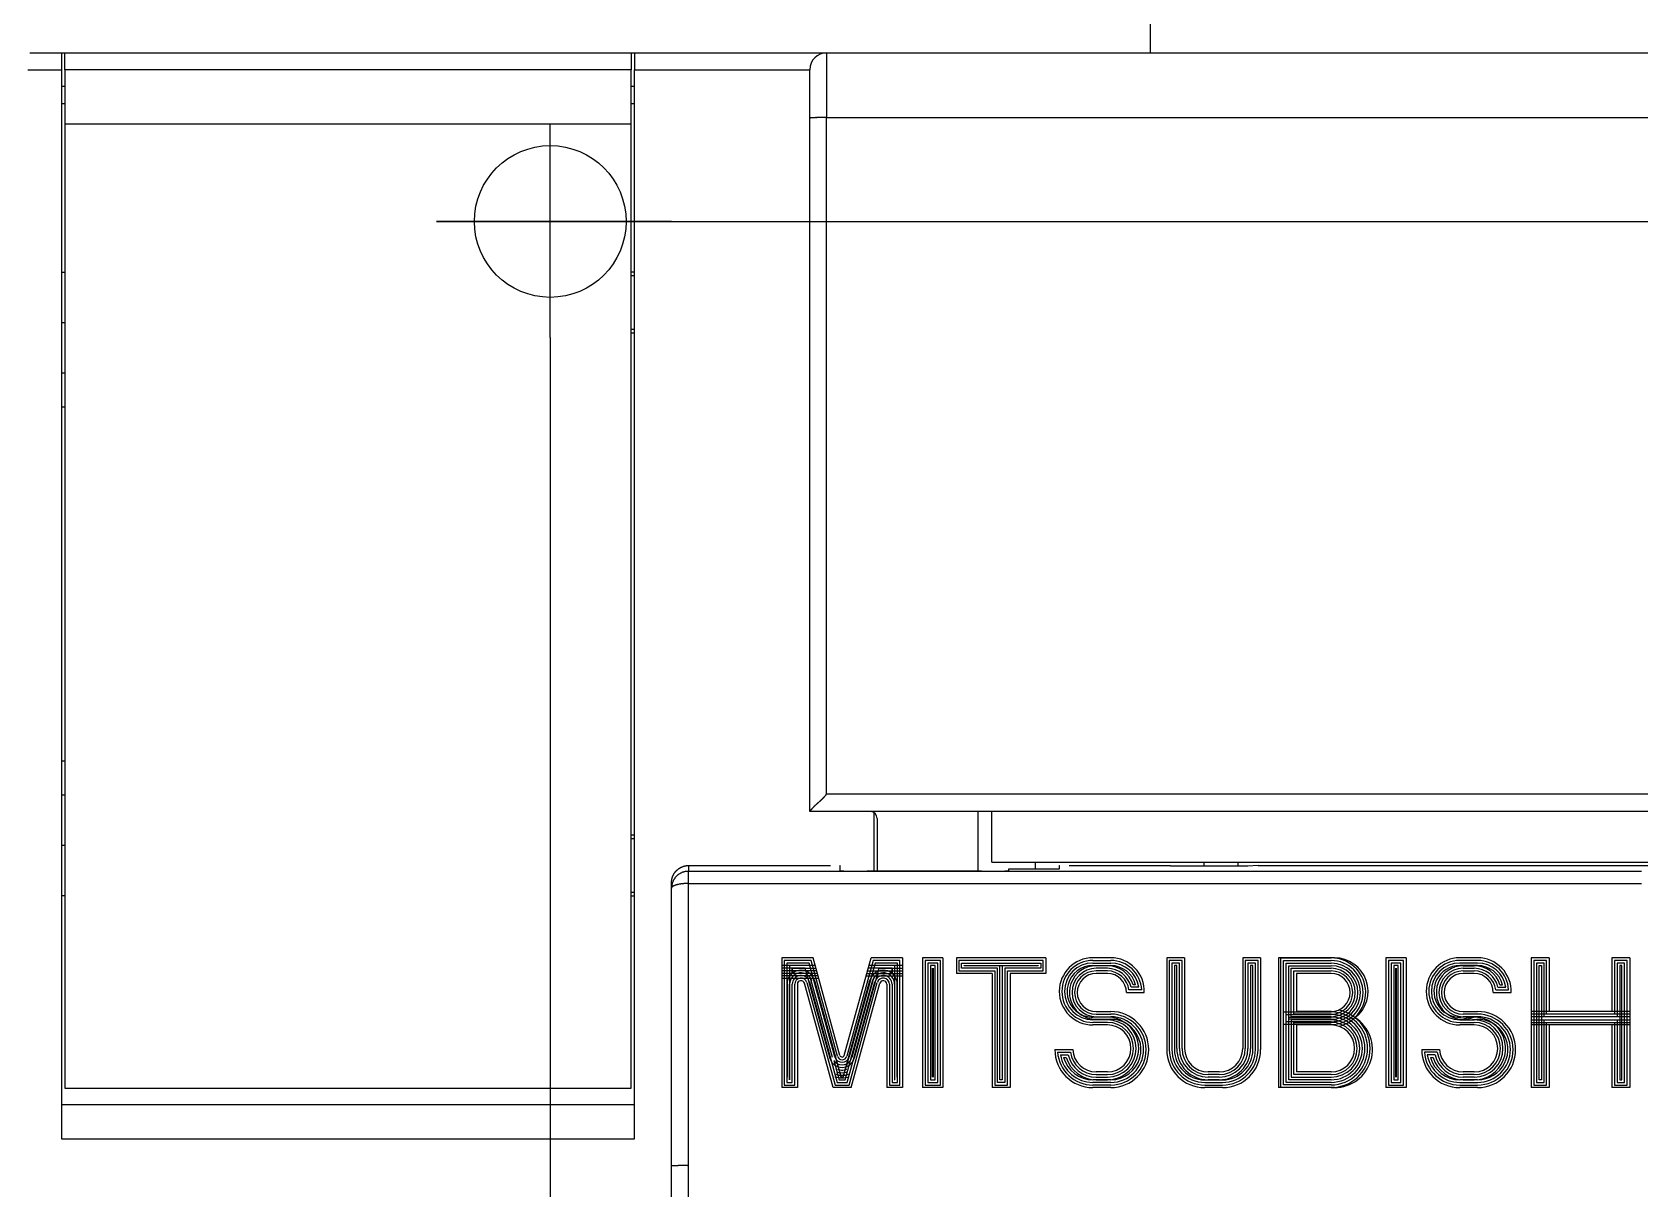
# Model space of a CAD drawing. Header units: millimetres. Extents: x -945625 to 316, y 6 to 533140.
# Drawn here: x -945485.06 to -945437.36, y 532483.84 to 532518.14 of the extents above; entities that cross this region are included whole.
import ezdxf

# ---------------------------------------------------------------- set-up
doc = ezdxf.new("R2010")
doc.units = ezdxf.units.MM
doc.header["$LTSCALE"] = 4

msp = doc.modelspace()

# ---------------------------------------------------------------- linework, layer by layer
at = {"color": 7, "linetype": 'Continuous'}
for p, q in [((-945451.89, 532519.527), (-945451.89, 532517.527)), ((-945485.134, 532517.527), (-945484.19, 532517.527)), ((-945484.19, 532517.527), (-945484.09, 532517.527)), ((-945484.19, 532517.527), (-945484.19, 532517.027)), ((-945484.09, 532517.027), (-945484.09, 532517.527)), ((-945484.09, 532517.527), (-945467.29, 532517.527)), ((-945467.29, 532517.527), (-945467.19, 532517.527)), ((-945467.29, 532517.527), (-945467.29, 532517.027)), ((-945467.19, 532517.527), (-945461.49, 532517.527)), ((-945467.19, 532517.527), (-945467.19, 532517.027)), ((-945461.49, 532517.527), (-945342.29, 532517.527)), ((-945461.49, 532517.527), (-945461.49, 532515.61)), ((-945485.19, 532517.027), (-945484.19, 532517.027)), ((-945484.19, 532517.027), (-945484.19, 532485.327)), ((-945484.09, 532517.027), (-945484.09, 532486.827)), ((-945467.29, 532517.027), (-945484.09, 532517.027)), ((-945467.29, 532486.827), (-945467.29, 532517.027)), ((-945467.19, 532485.327), (-945467.19, 532517.027)), ((-945467.19, 532517.027), (-945461.991, 532517.027)), ((-945461.99, 532515.589), (-945461.99, 532517.027)), ((-945484.09, 532516.527), (-945484.19, 532516.527)), ((-945467.19, 532516.527), (-945467.29, 532516.527)), ((-945484.19, 532516.027), (-945484.09, 532516.027)), ((-945467.29, 532516.027), (-945467.19, 532516.027)), ((-945484.09, 532515.427), (-945467.29, 532515.427)), ((-945469.69, 532509.089), (-945469.69, 532515.427)), ((-945461.991, 532515.589), (-945461.99, 532515.59)), ((-945461.99, 532495.027), (-945461.99, 532515.589)), ((-945461.49, 532515.61), (-945342.29, 532515.61)), ((-945461.49, 532495.548), (-945461.49, 532515.61)), ((-945466.09, 532512.527), (-945473.06, 532512.527)), ((-945473.06, 532512.527), (-945328.61, 532512.527)), ((-945484.19, 532511.027), (-945484.09, 532511.027)), ((-945467.19, 532511.027), (-945467.29, 532511.027)), ((-945467.29, 532510.927), (-945467.19, 532510.927)), ((-945484.19, 532509.527), (-945484.09, 532509.527)), ((-945469.69, 532509.089), (-945469.69, 532407.305)), ((-945467.19, 532509.327), (-945467.29, 532509.327)), ((-945467.29, 532509.227), (-945467.19, 532509.227)), ((-945484.09, 532508.027), (-945484.19, 532508.027)), ((-945484.19, 532507.027), (-945484.09, 532507.027)), ((-945484.09, 532496.527), (-945484.19, 532496.527)), ((-945484.19, 532495.527), (-945484.09, 532495.527)), ((-945342.29, 532495.548), (-945461.49, 532495.548)), ((-945341.79, 532495.027), (-945461.99, 532495.027)), ((-945460.09, 532494.999), (-945460.09, 532493.259)), ((-945459.99, 532494.826), (-945459.99, 532493.259)), ((-945456.99, 532493.259), (-945456.99, 532495.027)), ((-945456.59, 532493.527), (-945456.59, 532495.027)), ((-945467.19, 532494.327), (-945467.29, 532494.327)), ((-945467.29, 532494.227), (-945467.19, 532494.227)), ((-945484.19, 532494.027), (-945484.09, 532494.027)), ((-945465.59, 532493.427), (-945461.39, 532493.427)), ((-945465.59, 532493.427), (-945465.59, 532493.257)), ((-945465.59, 532492.895), (-945465.59, 532493.257)), ((-945461.39, 532493.427), (-945461.376, 532493.427)), ((-945461.09, 532493.272), (-945461.09, 532493.424)), ((-945456.89, 532493.259), (-945460.29, 532493.259)), ((-945456.59, 532493.527), (-945399.69, 532493.527)), ((-945454.59, 532493.324), (-945456.09, 532493.324)), ((-945456.09, 532493.324), (-945456.09, 532493.272)), ((-945455.29, 532493.324), (-945455.29, 532493.527)), ((-945454.59, 532493.424), (-945454.59, 532493.324)), ((-945454.29, 532493.427), (-945451.29, 532493.427)), ((-945451.29, 532493.407), (-945451.29, 532493.427)), ((-945448.99, 532493.407), (-945451.29, 532493.407)), ((-945450.29, 532493.407), (-945450.29, 532493.527)), ((-945449.29, 532493.527), (-945449.29, 532493.407)), ((-945448.69, 532493.427), (-945448.99, 532493.407)), ((-945448.69, 532493.427), (-945400.29, 532493.427)), ((-945466.091, 532492.757), (-945466.09, 532492.781)), ((-945466.09, 532492.757), (-945466.09, 532492.927)), ((-945466.09, 532484.522), (-945466.09, 532492.757)), ((-945465.59, 532492.895), (-945465.614, 532492.895)), ((-945465.59, 532484.527), (-945465.59, 532492.895)), ((-945484.09, 532492.527), (-945484.19, 532492.527)), ((-945467.19, 532492.627), (-945467.29, 532492.627)), ((-945467.29, 532492.527), (-945467.19, 532492.527)), ((-945461.893, 532490.691), (-945462.822, 532490.691)), ((-945462.822, 532490.691), (-945462.822, 532486.841)), ((-945462.068, 532490.46), (-945462.822, 532490.46)), ((-945462.127, 532490.383), (-945462.822, 532490.383)), ((-945462.745, 532490.614), (-945462.745, 532486.918)), ((-945461.951, 532490.614), (-945462.745, 532490.614)), ((-945462.668, 532490.537), (-945462.668, 532486.995)), ((-945462.01, 532490.537), (-945462.668, 532490.537)), ((-945462.591, 532490.46), (-945462.591, 532487.072)), ((-945461.829, 532490.46), (-945462.591, 532490.46)), ((-945462.591, 532490.46), (-945462.591, 532487.072)), ((-945462.591, 532490.46), (-945462.591, 532487.072)), ((-945462.068, 532490.46), (-945462.591, 532490.46)), ((-945462.514, 532490.383), (-945462.514, 532490.227)), ((-945462.514, 532490.383), (-945461.808, 532490.383)), ((-945462.514, 532490.227), (-945462.514, 532490.383)), ((-945462.102, 532490.293), (-945462.127, 532490.383)), ((-945461.242, 532487.754), (-945462.01, 532490.537)), ((-945461.168, 532487.775), (-945461.951, 532490.614)), ((-945461.094, 532487.795), (-945461.893, 532490.691)), ((-945460.966, 532487.795), (-945460.167, 532490.691)), ((-945460.108, 532490.614), (-945460.891, 532487.775)), ((-945460.049, 532490.537), (-945460.817, 532487.754)), ((-945459.545, 532490.383), (-945460.252, 532490.383)), ((-945459.468, 532490.46), (-945460.23, 532490.46)), ((-945459.237, 532490.691), (-945460.167, 532490.691)), ((-945459.314, 532490.614), (-945460.108, 532490.614)), ((-945459.391, 532490.537), (-945460.049, 532490.537)), ((-945459.468, 532490.46), (-945459.991, 532490.46)), ((-945459.237, 532490.46), (-945459.991, 532490.46)), ((-945459.957, 532490.293), (-945459.932, 532490.383)), ((-945459.932, 532490.383), (-945459.237, 532490.383)), ((-945459.545, 532490.227), (-945459.545, 532490.383)), ((-945459.545, 532490.383), (-945459.545, 532490.227)), ((-945459.468, 532487.072), (-945459.468, 532490.46)), ((-945459.468, 532487.072), (-945459.468, 532490.46)), ((-945459.468, 532487.072), (-945459.468, 532490.46)), ((-945459.391, 532486.995), (-945459.391, 532490.537)), ((-945459.314, 532486.918), (-945459.314, 532490.614)), ((-945459.237, 532490.691), (-945459.237, 532486.841)), ((-945458.037, 532490.691), (-945458.64, 532490.691)), ((-945458.64, 532490.691), (-945458.64, 532486.841)), ((-945458.563, 532490.614), (-945458.563, 532486.918)), ((-945458.114, 532490.614), (-945458.563, 532490.614)), ((-945458.486, 532490.537), (-945458.486, 532486.995)), ((-945458.191, 532490.537), (-945458.486, 532490.537)), ((-945458.409, 532490.46), (-945458.409, 532487.072)), ((-945458.268, 532490.46), (-945458.409, 532490.46)), ((-945458.345, 532487.149), (-945458.345, 532490.383)), ((-945458.332, 532490.383), (-945458.332, 532487.149)), ((-945458.268, 532487.072), (-945458.268, 532490.46)), ((-945458.191, 532486.995), (-945458.191, 532490.537)), ((-945458.114, 532486.918), (-945458.114, 532490.614)), ((-945458.037, 532490.691), (-945458.037, 532486.841)), ((-945457.639, 532490.691), (-945457.639, 532490.226)), ((-945454.984, 532490.691), (-945457.639, 532490.691)), ((-945457.562, 532490.614), (-945457.562, 532490.303)), ((-945455.061, 532490.614), (-945457.562, 532490.614)), ((-945457.485, 532490.38), (-945457.485, 532490.537)), ((-945457.485, 532490.537), (-945455.138, 532490.537)), ((-945456.423, 532490.38), (-945457.485, 532490.38)), ((-945457.408, 532490.457), (-945457.408, 532490.46)), ((-945457.408, 532490.46), (-945455.215, 532490.46)), ((-945456.346, 532490.457), (-945457.408, 532490.457)), ((-945456.423, 532486.995), (-945456.423, 532490.38)), ((-945456.346, 532487.072), (-945456.346, 532490.457)), ((-945456.277, 532490.457), (-945456.277, 532487.072)), ((-945455.215, 532490.457), (-945456.277, 532490.457)), ((-945456.2, 532490.38), (-945456.2, 532486.995)), ((-945455.138, 532490.38), (-945456.2, 532490.38)), ((-945455.215, 532490.46), (-945455.215, 532490.457)), ((-945455.138, 532490.537), (-945455.138, 532490.38)), ((-945455.061, 532490.303), (-945455.061, 532490.614)), ((-945454.984, 532490.691), (-945454.984, 532490.226)), ((-945453.059, 532490.691), (-945453.59, 532490.691)), ((-945453.59, 532490.614), (-945453.059, 532490.614)), ((-945453.59, 532490.537), (-945453.059, 532490.537)), ((-945453.59, 532490.46), (-945453.059, 532490.46)), ((-945453.158, 532490.457), (-945453.49, 532490.457)), ((-945453.158, 532490.38), (-945453.49, 532490.38)), ((-945450.868, 532490.691), (-945451.399, 532490.691)), ((-945451.399, 532490.691), (-945451.399, 532487.97)), ((-945451.322, 532490.614), (-945451.322, 532487.97)), ((-945450.945, 532490.614), (-945451.322, 532490.614)), ((-945451.245, 532490.537), (-945451.245, 532487.97)), ((-945451.022, 532490.537), (-945451.245, 532490.537)), ((-945451.168, 532490.46), (-945451.168, 532487.97)), ((-945451.099, 532490.46), (-945451.168, 532490.46)), ((-945451.099, 532488.003), (-945451.099, 532490.46)), ((-945451.022, 532488.003), (-945451.022, 532490.537)), ((-945450.945, 532488.003), (-945450.945, 532490.614)), ((-945450.868, 532490.691), (-945450.868, 532488.003)), ((-945448.611, 532490.691), (-945449.143, 532490.691)), ((-945449.143, 532490.691), (-945449.143, 532488.003)), ((-945449.066, 532490.614), (-945449.066, 532488.003)), ((-945448.688, 532490.614), (-945449.066, 532490.614)), ((-945448.989, 532490.537), (-945448.989, 532488.003)), ((-945448.765, 532490.537), (-945448.989, 532490.537)), ((-945448.912, 532490.46), (-945448.912, 532488.003)), ((-945448.842, 532490.46), (-945448.912, 532490.46)), ((-945448.842, 532487.97), (-945448.842, 532490.46)), ((-945448.765, 532487.97), (-945448.765, 532490.537)), ((-945448.688, 532487.97), (-945448.688, 532490.614)), ((-945448.611, 532490.691), (-945448.611, 532487.97)), ((-945446.421, 532490.691), (-945448.08, 532490.691)), ((-945448.08, 532490.691), (-945448.08, 532486.841)), ((-945448.011, 532490.688), (-945446.521, 532490.688)), ((-945448.011, 532488.636), (-945448.011, 532490.688)), ((-945447.934, 532490.611), (-945446.521, 532490.611)), ((-945447.934, 532488.713), (-945447.934, 532490.611)), ((-945447.857, 532490.534), (-945446.521, 532490.534)), ((-945447.857, 532488.79), (-945447.857, 532490.534)), ((-945447.78, 532490.457), (-945446.521, 532490.457)), ((-945447.78, 532488.867), (-945447.78, 532490.457)), ((-945447.703, 532490.38), (-945446.521, 532490.38)), ((-945447.703, 532488.944), (-945447.703, 532490.38)), ((-945444.297, 532490.691), (-945444.894, 532490.691)), ((-945444.894, 532490.691), (-945444.894, 532486.841)), ((-945444.817, 532490.614), (-945444.817, 532486.918)), ((-945444.374, 532490.614), (-945444.817, 532490.614)), ((-945444.74, 532490.537), (-945444.74, 532486.995)), ((-945444.451, 532490.537), (-945444.74, 532490.537)), ((-945444.663, 532490.46), (-945444.663, 532487.072)), ((-945444.528, 532490.46), (-945444.663, 532490.46)), ((-945444.605, 532487.149), (-945444.605, 532490.383)), ((-945444.586, 532490.383), (-945444.586, 532487.149)), ((-945444.528, 532487.072), (-945444.528, 532490.46)), ((-945444.451, 532486.995), (-945444.451, 532490.537)), ((-945444.374, 532486.918), (-945444.374, 532490.614)), ((-945444.297, 532490.691), (-945444.297, 532486.841)), ((-945442.173, 532490.691), (-945442.704, 532490.691)), ((-945442.173, 532490.614), (-945442.704, 532490.614)), ((-945442.173, 532490.537), (-945442.704, 532490.537)), ((-945442.173, 532490.46), (-945442.704, 532490.46)), ((-945442.604, 532490.457), (-945442.272, 532490.457)), ((-945442.604, 532490.38), (-945442.272, 532490.38)), ((-945440.049, 532490.691), (-945440.58, 532490.691)), ((-945440.58, 532490.691), (-945440.58, 532486.841)), ((-945440.503, 532490.614), (-945440.503, 532486.918)), ((-945440.126, 532490.614), (-945440.503, 532490.614)), ((-945440.426, 532490.537), (-945440.426, 532486.995)), ((-945440.203, 532490.537), (-945440.426, 532490.537)), ((-945440.349, 532490.46), (-945440.28, 532490.46)), ((-945440.349, 532487.072), (-945440.349, 532490.46)), ((-945440.28, 532490.46), (-945440.28, 532487.072)), ((-945440.203, 532488.944), (-945440.203, 532490.537)), ((-945440.126, 532489.021), (-945440.126, 532490.614)), ((-945440.049, 532490.691), (-945440.049, 532489.098)), ((-945437.659, 532490.691), (-945438.19, 532490.691)), ((-945438.19, 532490.691), (-945438.19, 532489.098)), ((-945438.113, 532490.614), (-945438.113, 532489.021)), ((-945437.736, 532490.614), (-945438.113, 532490.614)), ((-945438.036, 532490.537), (-945438.036, 532488.944)), ((-945437.813, 532490.537), (-945438.036, 532490.537)), ((-945437.959, 532490.46), (-945437.959, 532487.072)), ((-945437.89, 532490.46), (-945437.959, 532490.46)), ((-945437.89, 532487.072), (-945437.89, 532490.46)), ((-945437.813, 532486.995), (-945437.813, 532490.537)), ((-945437.736, 532486.918), (-945437.736, 532490.614)), ((-945437.659, 532490.691), (-945437.659, 532486.841)), ((-945461.786, 532490.306), (-945462.822, 532490.306)), ((-945461.765, 532490.229), (-945462.822, 532490.229)), ((-945461.744, 532490.152), (-945462.822, 532490.152)), ((-945461.723, 532490.075), (-945462.822, 532490.075)), ((-945462.665, 532487.149), (-945462.665, 532489.907)), ((-945462.665, 532489.907), (-945462.665, 532487.149)), ((-945462.588, 532487.072), (-945462.588, 532489.907)), ((-945462.588, 532487.072), (-945462.588, 532489.907)), ((-945462.588, 532487.072), (-945462.588, 532489.907)), ((-945462.511, 532486.995), (-945462.511, 532489.907)), ((-945462.434, 532486.918), (-945462.434, 532489.907)), ((-945462.357, 532489.907), (-945462.357, 532486.841)), ((-945461.295, 532486.841), (-945462.149, 532489.935)), ((-945462.102, 532490.293), (-945461.391, 532487.713)), ((-945462.074, 532489.955), (-945461.237, 532486.918)), ((-945462, 532489.976), (-945461.178, 532486.995)), ((-945461.316, 532487.734), (-945461.965, 532490.086)), ((-945461.316, 532487.734), (-945461.965, 532490.086)), ((-945461.316, 532487.734), (-945461.965, 532490.086)), ((-945461.852, 532490.017), (-945461.145, 532487.457)), ((-945461.061, 532487.149), (-945461.852, 532490.017)), ((-945460.999, 532487.149), (-945460.208, 532490.017)), ((-945460.208, 532490.017), (-945460.914, 532487.457)), ((-945460.881, 532486.995), (-945460.059, 532489.976)), ((-945460.823, 532486.918), (-945459.985, 532489.955)), ((-945460.781, 532487.65), (-945460.133, 532489.996)), ((-945460.781, 532487.65), (-945460.133, 532489.996)), ((-945460.764, 532486.841), (-945459.911, 532489.935)), ((-945460.094, 532490.086), (-945460.743, 532487.734)), ((-945460.094, 532490.086), (-945460.743, 532487.734)), ((-945460.094, 532490.086), (-945460.743, 532487.734)), ((-945459.957, 532490.293), (-945460.669, 532487.713)), ((-945460.315, 532490.152), (-945459.237, 532490.152)), ((-945460.294, 532490.229), (-945459.237, 532490.229)), ((-945460.273, 532490.306), (-945459.237, 532490.306)), ((-945459.702, 532489.907), (-945459.702, 532486.841)), ((-945459.625, 532489.907), (-945459.625, 532486.918)), ((-945459.548, 532489.907), (-945459.548, 532486.995)), ((-945459.471, 532489.907), (-945459.471, 532487.072)), ((-945459.471, 532489.907), (-945459.471, 532487.072)), ((-945459.471, 532489.907), (-945459.471, 532487.072)), ((-945459.394, 532489.907), (-945459.394, 532487.149)), ((-945459.394, 532487.149), (-945459.394, 532489.907)), ((-945456.577, 532490.226), (-945457.639, 532490.226)), ((-945457.562, 532490.303), (-945456.5, 532490.303)), ((-945456.577, 532490.226), (-945456.577, 532486.841)), ((-945456.5, 532490.303), (-945456.5, 532486.918)), ((-945456.123, 532490.303), (-945455.061, 532490.303)), ((-945456.123, 532486.918), (-945456.123, 532490.303)), ((-945454.984, 532490.226), (-945456.046, 532490.226)), ((-945456.046, 532490.226), (-945456.046, 532486.841)), ((-945453.158, 532490.303), (-945453.49, 532490.303)), ((-945453.158, 532490.226), (-945453.49, 532490.226)), ((-945452.32, 532489.893), (-945452.398, 532489.893)), ((-945447.626, 532490.303), (-945446.521, 532490.303)), ((-945447.626, 532489.021), (-945447.626, 532490.303)), ((-945446.521, 532490.226), (-945447.549, 532490.226)), ((-945447.549, 532490.226), (-945447.549, 532489.098)), ((-945442.604, 532490.303), (-945442.272, 532490.303)), ((-945442.272, 532490.226), (-945442.604, 532490.226)), ((-945441.511, 532489.893), (-945441.434, 532489.893)), ((-945452.594, 532489.662), (-945452.064, 532489.662)), ((-945452.141, 532489.739), (-945452.522, 532489.739)), ((-945452.226, 532489.816), (-945452.457, 532489.816)), ((-945441.708, 532489.662), (-945441.178, 532489.662)), ((-945441.636, 532489.739), (-945441.255, 532489.739)), ((-945441.571, 532489.816), (-945441.34, 532489.816)), ((-945453.158, 532488.931), (-945453.59, 532488.931)), ((-945453.158, 532488.931), (-945453.59, 532488.931)), ((-945453.49, 532489.098), (-945453.059, 532489.098)), ((-945453.49, 532489.021), (-945453.059, 532489.021)), ((-945453.49, 532488.944), (-945453.059, 532488.944)), ((-945448.011, 532486.844), (-945448.011, 532489.162)), ((-945447.934, 532489.085), (-945446.521, 532489.085)), ((-945447.934, 532486.921), (-945447.934, 532489.085)), ((-945447.857, 532489.008), (-945446.521, 532489.008)), ((-945447.857, 532486.998), (-945447.857, 532489.008)), ((-945447.78, 532488.931), (-945446.521, 532488.931)), ((-945447.78, 532487.075), (-945447.78, 532488.931)), ((-945446.521, 532488.944), (-945447.703, 532488.944)), ((-945446.521, 532489.021), (-945447.626, 532489.021)), ((-945446.521, 532489.098), (-945447.549, 532489.098)), ((-945442.604, 532489.098), (-945442.173, 532489.098)), ((-945442.173, 532489.021), (-945442.604, 532489.021)), ((-945442.173, 532488.944), (-945442.604, 532488.944)), ((-945437.659, 532489.098), (-945440.58, 532489.098)), ((-945437.659, 532489.021), (-945440.58, 532489.021)), ((-945437.659, 532488.944), (-945440.58, 532488.944)), ((-945453.158, 532488.854), (-945453.59, 532488.854)), ((-945453.158, 532488.777), (-945453.59, 532488.777)), ((-945453.158, 532488.7), (-945453.59, 532488.7)), ((-945453.49, 532488.867), (-945453.059, 532488.867)), ((-945453.49, 532488.867), (-945453.059, 532488.867)), ((-945446.521, 532488.713), (-945447.934, 532488.713)), ((-945446.521, 532488.79), (-945447.857, 532488.79)), ((-945446.521, 532488.867), (-945447.78, 532488.867)), ((-945447.703, 532488.854), (-945447.703, 532487.152)), ((-945446.521, 532488.854), (-945447.703, 532488.854)), ((-945447.626, 532488.777), (-945446.521, 532488.777)), ((-945447.626, 532487.229), (-945447.626, 532488.777)), ((-945447.549, 532488.7), (-945447.549, 532487.306)), ((-945446.521, 532488.7), (-945447.549, 532488.7)), ((-945442.704, 532488.854), (-945442.272, 532488.854)), ((-945442.704, 532488.777), (-945442.272, 532488.777)), ((-945442.272, 532488.7), (-945442.704, 532488.7)), ((-945440.58, 532488.854), (-945437.659, 532488.854)), ((-945440.58, 532488.777), (-945437.659, 532488.777)), ((-945437.659, 532488.7), (-945440.58, 532488.7)), ((-945440.203, 532486.995), (-945440.203, 532488.854)), ((-945440.126, 532486.918), (-945440.126, 532488.777)), ((-945440.049, 532488.7), (-945440.049, 532486.841)), ((-945438.19, 532488.7), (-945438.19, 532486.841)), ((-945438.113, 532488.777), (-945438.113, 532486.918)), ((-945438.036, 532488.854), (-945438.036, 532486.995)), ((-945454.718, 532487.97), (-945454.187, 532487.97)), ((-945443.832, 532487.97), (-945443.3, 532487.97)), ((-945461.279, 532487.65), (-945461.119, 532487.072)), ((-945461.279, 532487.65), (-945461.119, 532487.072)), ((-945461.279, 532487.65), (-945461.119, 532487.072)), ((-945460.94, 532487.072), (-945460.781, 532487.65)), ((-945454.639, 532487.893), (-945454.256, 532487.893)), ((-945454.552, 532487.816), (-945454.32, 532487.816)), ((-945454.457, 532487.739), (-945454.38, 532487.739)), ((-945443.37, 532487.893), (-945443.752, 532487.893)), ((-945443.434, 532487.816), (-945443.666, 532487.816)), ((-945443.571, 532487.739), (-945443.494, 532487.739)), ((-945462.591, 532487.072), (-945462.588, 532487.072)), ((-945462.591, 532487.072), (-945462.588, 532487.072)), ((-945462.591, 532487.072), (-945462.588, 532487.072)), ((-945461.145, 532487.457), (-945461.061, 532487.149)), ((-945461.119, 532487.072), (-945460.94, 532487.072)), ((-945461.119, 532487.072), (-945460.94, 532487.072)), ((-945461.119, 532487.072), (-945460.94, 532487.072)), ((-945461.061, 532487.149), (-945460.999, 532487.149)), ((-945460.999, 532487.149), (-945461.061, 532487.149)), ((-945461.061, 532487.149), (-945460.999, 532487.149)), ((-945461.03, 532487.326), (-945461.039, 532487.361)), ((-945461.02, 532487.361), (-945461.03, 532487.326)), ((-945460.999, 532487.149), (-945460.914, 532487.457)), ((-945459.471, 532487.072), (-945459.468, 532487.072)), ((-945459.471, 532487.072), (-945459.468, 532487.072)), ((-945459.471, 532487.072), (-945459.468, 532487.072)), ((-945458.409, 532487.072), (-945458.268, 532487.072)), ((-945456.277, 532487.072), (-945456.346, 532487.072)), ((-945453.059, 532487.072), (-945453.59, 532487.072)), ((-945453.158, 532487.306), (-945453.49, 532487.306)), ((-945453.49, 532487.229), (-945453.158, 532487.229)), ((-945453.49, 532487.152), (-945453.158, 532487.152)), ((-945453.49, 532487.075), (-945453.158, 532487.075)), ((-945450.271, 532487.072), (-945449.74, 532487.072)), ((-945449.84, 532487.306), (-945450.171, 532487.306)), ((-945449.84, 532487.229), (-945450.171, 532487.229)), ((-945449.84, 532487.152), (-945450.171, 532487.152)), ((-945449.84, 532487.075), (-945450.171, 532487.075)), ((-945446.521, 532487.075), (-945447.78, 532487.075)), ((-945447.703, 532487.152), (-945446.521, 532487.152)), ((-945446.521, 532487.229), (-945447.626, 532487.229)), ((-945446.521, 532487.306), (-945447.549, 532487.306)), ((-945444.663, 532487.072), (-945444.528, 532487.072)), ((-945442.173, 532487.072), (-945442.704, 532487.072)), ((-945442.272, 532487.306), (-945442.604, 532487.306)), ((-945442.272, 532487.229), (-945442.604, 532487.229)), ((-945442.272, 532487.152), (-945442.604, 532487.152)), ((-945442.604, 532487.075), (-945442.272, 532487.075)), ((-945440.28, 532487.072), (-945440.349, 532487.072)), ((-945437.959, 532487.072), (-945437.89, 532487.072)), ((-945484.09, 532486.827), (-945467.29, 532486.827)), ((-945462.357, 532486.841), (-945462.822, 532486.841)), ((-945462.745, 532486.918), (-945462.434, 532486.918)), ((-945462.668, 532486.995), (-945462.511, 532486.995)), ((-945460.764, 532486.841), (-945461.295, 532486.841)), ((-945461.237, 532486.918), (-945460.823, 532486.918)), ((-945461.178, 532486.995), (-945460.881, 532486.995)), ((-945459.237, 532486.841), (-945459.702, 532486.841)), ((-945459.625, 532486.918), (-945459.314, 532486.918)), ((-945459.548, 532486.995), (-945459.391, 532486.995)), ((-945458.037, 532486.841), (-945458.64, 532486.841)), ((-945458.563, 532486.918), (-945458.114, 532486.918)), ((-945458.486, 532486.995), (-945458.191, 532486.995)), ((-945456.046, 532486.841), (-945456.577, 532486.841)), ((-945456.5, 532486.918), (-945456.123, 532486.918)), ((-945456.2, 532486.995), (-945456.423, 532486.995)), ((-945453.059, 532486.995), (-945453.59, 532486.995)), ((-945453.059, 532486.918), (-945453.59, 532486.918)), ((-945453.059, 532486.841), (-945453.59, 532486.841)), ((-945450.271, 532486.995), (-945449.74, 532486.995)), ((-945450.271, 532486.918), (-945449.74, 532486.918)), ((-945449.74, 532486.841), (-945450.271, 532486.841)), ((-945446.421, 532486.841), (-945448.08, 532486.841)), ((-945446.521, 532486.844), (-945448.011, 532486.844)), ((-945446.521, 532486.921), (-945447.934, 532486.921)), ((-945446.521, 532486.998), (-945447.857, 532486.998)), ((-945444.297, 532486.841), (-945444.894, 532486.841)), ((-945444.817, 532486.918), (-945444.374, 532486.918)), ((-945444.74, 532486.995), (-945444.451, 532486.995)), ((-945442.704, 532486.995), (-945442.173, 532486.995)), ((-945442.704, 532486.918), (-945442.173, 532486.918)), ((-945442.173, 532486.841), (-945442.704, 532486.841)), ((-945440.049, 532486.841), (-945440.58, 532486.841)), ((-945440.503, 532486.918), (-945440.126, 532486.918)), ((-945440.426, 532486.995), (-945440.203, 532486.995)), ((-945437.659, 532486.841), (-945438.19, 532486.841)), ((-945438.113, 532486.918), (-945437.736, 532486.918)), ((-945438.036, 532486.995), (-945437.813, 532486.995)), ((-945467.19, 532486.327), (-945484.19, 532486.327)), ((-945484.19, 532485.327), (-945467.19, 532485.327)), ((-945466.09, 532460.532), (-945466.09, 532484.522)), ((-945465.59, 532460.527), (-945465.59, 532484.527))]:
    msp.add_line(p, q, dxfattribs=at)
for points in [[(-945461.99, 532495.028), (-945461.989, 532495.03), (-945461.988, 532495.032), (-945461.987, 532495.034), (-945461.985, 532495.036), (-945461.984, 532495.038), (-945461.982, 532495.04), (-945461.981, 532495.042), (-945461.979, 532495.045), (-945461.976, 532495.048), (-945461.975, 532495.05), (-945461.974, 532495.052), (-945461.972, 532495.054), (-945461.971, 532495.056), (-945461.969, 532495.058), (-945461.968, 532495.06), (-945461.966, 532495.062), (-945461.964, 532495.064), (-945461.962, 532495.066), (-945461.96, 532495.068), (-945461.959, 532495.071), (-945461.957, 532495.073), (-945461.955, 532495.075), (-945461.952, 532495.078), (-945461.95, 532495.08), (-945461.948, 532495.083), (-945461.946, 532495.086), (-945461.944, 532495.088), (-945461.941, 532495.091), (-945461.939, 532495.094), (-945461.937, 532495.097), (-945461.934, 532495.099), (-945461.932, 532495.102), (-945461.929, 532495.105), (-945461.926, 532495.108), (-945461.924, 532495.111), (-945461.921, 532495.114), (-945461.918, 532495.117), (-945461.916, 532495.12), (-945461.913, 532495.123), (-945461.91, 532495.127), (-945461.907, 532495.13), (-945461.904, 532495.133), (-945461.901, 532495.136), (-945461.898, 532495.139), (-945461.895, 532495.143), (-945461.892, 532495.146), (-945461.889, 532495.149), (-945461.886, 532495.153), (-945461.882, 532495.156), (-945461.879, 532495.16), (-945461.876, 532495.163), (-945461.872, 532495.166), (-945461.869, 532495.17), (-945461.866, 532495.173), (-945461.862, 532495.177), (-945461.859, 532495.18), (-945461.855, 532495.184), (-945461.852, 532495.187), (-945461.848, 532495.191), (-945461.845, 532495.195), (-945461.841, 532495.198), (-945461.837, 532495.202), (-945461.834, 532495.205), (-945461.83, 532495.209), (-945461.826, 532495.213), (-945461.823, 532495.216), (-945461.819, 532495.22), (-945461.815, 532495.223), (-945461.811, 532495.227), (-945461.807, 532495.231), (-945461.803, 532495.234), (-945461.8, 532495.238), (-945461.796, 532495.241), (-945461.792, 532495.245), (-945461.788, 532495.249), (-945461.784, 532495.252), (-945461.78, 532495.256), (-945461.776, 532495.26), (-945461.772, 532495.263), (-945461.768, 532495.267), (-945461.763, 532495.271), (-945461.759, 532495.274), (-945461.755, 532495.278), (-945461.751, 532495.282), (-945461.747, 532495.285), (-945461.743, 532495.289), (-945461.739, 532495.293), (-945461.735, 532495.296), (-945461.73, 532495.3), (-945461.726, 532495.304), (-945461.722, 532495.307), (-945461.718, 532495.311), (-945461.713, 532495.315), (-945461.709, 532495.319), (-945461.705, 532495.322), (-945461.701, 532495.326), (-945461.697, 532495.33), (-945461.692, 532495.334), (-945461.688, 532495.337), (-945461.684, 532495.341), (-945461.68, 532495.345), (-945461.675, 532495.349), (-945461.671, 532495.353), (-945461.667, 532495.357), (-945461.662, 532495.361), (-945461.658, 532495.365), (-945461.654, 532495.368), (-945461.65, 532495.372), (-945461.645, 532495.376), (-945461.641, 532495.38), (-945461.637, 532495.384), (-945461.633, 532495.388), (-945461.628, 532495.392), (-945461.624, 532495.396), (-945461.62, 532495.4), (-945461.616, 532495.405), (-945461.612, 532495.409), (-945461.607, 532495.413), (-945461.603, 532495.417), (-945461.599, 532495.421), (-945461.595, 532495.425), (-945461.591, 532495.429), (-945461.587, 532495.434), (-945461.583, 532495.438), (-945461.578, 532495.442), (-945461.574, 532495.447), (-945461.57, 532495.451), (-945461.566, 532495.455), (-945461.562, 532495.46), (-945461.558, 532495.464), (-945461.554, 532495.468), (-945461.55, 532495.473), (-945461.546, 532495.477), (-945461.542, 532495.482), (-945461.538, 532495.486), (-945461.535, 532495.491), (-945461.531, 532495.496), (-945461.527, 532495.5), (-945461.523, 532495.505), (-945461.519, 532495.509), (-945461.516, 532495.514), (-945461.512, 532495.519), (-945461.508, 532495.524), (-945461.504, 532495.529), (-945461.501, 532495.533), (-945461.497, 532495.538), (-945461.494, 532495.543), (-945461.49, 532495.548)], [(-945466.09, 532492.927), (-945466.09, 532492.934), (-945466.09, 532492.94), (-945466.09, 532492.946), (-945466.089, 532492.953), (-945466.089, 532492.959), (-945466.089, 532492.965), (-945466.088, 532492.972), (-945466.087, 532492.978), (-945466.087, 532492.984), (-945466.086, 532492.991), (-945466.085, 532492.997), (-945466.084, 532493.003), (-945466.083, 532493.009), (-945466.082, 532493.015), (-945466.081, 532493.021), (-945466.08, 532493.028), (-945466.078, 532493.034), (-945466.077, 532493.04), (-945466.075, 532493.046), (-945466.074, 532493.052), (-945466.072, 532493.058), (-945466.07, 532493.064), (-945466.069, 532493.07), (-945466.067, 532493.076), (-945466.065, 532493.081), (-945466.063, 532493.087), (-945466.061, 532493.093), (-945466.059, 532493.099), (-945466.057, 532493.105), (-945466.054, 532493.11), (-945466.052, 532493.116), (-945466.05, 532493.122), (-945466.047, 532493.127), (-945466.045, 532493.133), (-945466.042, 532493.138), (-945466.039, 532493.144), (-945466.037, 532493.149), (-945466.034, 532493.155), (-945466.031, 532493.16), (-945466.028, 532493.165), (-945466.025, 532493.171), (-945466.022, 532493.176), (-945466.019, 532493.181), (-945466.016, 532493.187), (-945466.012, 532493.192), (-945466.009, 532493.197), (-945466.006, 532493.202), (-945466.002, 532493.207), (-945465.999, 532493.212), (-945465.995, 532493.217), (-945465.992, 532493.222), (-945465.988, 532493.227), (-945465.984, 532493.231), (-945465.981, 532493.236), (-945465.977, 532493.241), (-945465.973, 532493.246), (-945465.969, 532493.25), (-945465.965, 532493.255), (-945465.961, 532493.259), (-945465.957, 532493.264), (-945465.953, 532493.268), (-945465.948, 532493.273), (-945465.944, 532493.277), (-945465.94, 532493.281), (-945465.936, 532493.286), (-945465.931, 532493.29), (-945465.927, 532493.294), (-945465.922, 532493.298), (-945465.918, 532493.302), (-945465.913, 532493.306), (-945465.908, 532493.31), (-945465.904, 532493.314), (-945465.899, 532493.318), (-945465.894, 532493.322), (-945465.889, 532493.325), (-945465.885, 532493.329), (-945465.88, 532493.332), (-945465.875, 532493.336), (-945465.87, 532493.34), (-945465.865, 532493.343), (-945465.86, 532493.346), (-945465.854, 532493.35), (-945465.849, 532493.353), (-945465.844, 532493.356), (-945465.839, 532493.359), (-945465.834, 532493.362), (-945465.828, 532493.365), (-945465.823, 532493.368), (-945465.818, 532493.371), (-945465.812, 532493.374), (-945465.807, 532493.377), (-945465.801, 532493.379), (-945465.796, 532493.382), (-945465.79, 532493.384), (-945465.784, 532493.387), (-945465.779, 532493.389), (-945465.773, 532493.392), (-945465.767, 532493.394), (-945465.762, 532493.396), (-945465.756, 532493.398), (-945465.75, 532493.4), (-945465.744, 532493.402), (-945465.738, 532493.404), (-945465.732, 532493.406), (-945465.727, 532493.408), (-945465.721, 532493.409), (-945465.715, 532493.411), (-945465.709, 532493.413), (-945465.703, 532493.414), (-945465.696, 532493.415), (-945465.69, 532493.417), (-945465.684, 532493.418), (-945465.678, 532493.419), (-945465.672, 532493.42), (-945465.666, 532493.421), (-945465.66, 532493.422), (-945465.653, 532493.423), (-945465.647, 532493.424), (-945465.641, 532493.425), (-945465.635, 532493.425), (-945465.628, 532493.426), (-945465.622, 532493.426), (-945465.616, 532493.427), (-945465.609, 532493.427), (-945465.603, 532493.427), (-945465.596, 532493.427), (-945465.59, 532493.427)], [(-945465.59, 532493.257), (-945465.076, 532493.257), (-945464.562, 532493.257), (-945464.047, 532493.257), (-945463.533, 532493.257), (-945463.019, 532493.257), (-945462.505, 532493.257), (-945461.991, 532493.257), (-945461.477, 532493.257), (-945460.962, 532493.257), (-945460.448, 532493.257), (-945459.934, 532493.257), (-945459.42, 532493.257), (-945458.906, 532493.257), (-945458.392, 532493.257), (-945457.877, 532493.257), (-945457.363, 532493.257), (-945456.849, 532493.257), (-945456.335, 532493.257), (-945455.821, 532493.257), (-945455.307, 532493.257), (-945454.792, 532493.257), (-945454.278, 532493.257), (-945453.764, 532493.257), (-945453.25, 532493.257), (-945452.736, 532493.257), (-945452.222, 532493.257), (-945451.707, 532493.257), (-945451.193, 532493.257), (-945450.679, 532493.257), (-945450.165, 532493.257), (-945449.651, 532493.257), (-945449.136, 532493.257), (-945448.622, 532493.257), (-945448.108, 532493.257), (-945447.594, 532493.257), (-945447.08, 532493.257), (-945446.566, 532493.257), (-945446.051, 532493.257), (-945445.537, 532493.257), (-945445.023, 532493.257), (-945444.509, 532493.257), (-945443.995, 532493.257), (-945443.481, 532493.257), (-945442.966, 532493.257), (-945442.452, 532493.257), (-945441.938, 532493.257), (-945441.424, 532493.257), (-945440.91, 532493.257), (-945440.396, 532493.257), (-945439.881, 532493.257), (-945439.367, 532493.257), (-945438.853, 532493.257), (-945438.339, 532493.257), (-945437.825, 532493.257), (-945437.31, 532493.257)], [(-945461.09, 532493.272), (-945461.088, 532493.271), (-945461.085, 532493.271), (-945461.083, 532493.271), (-945461.08, 532493.27), (-945461.077, 532493.27), (-945461.073, 532493.27), (-945461.071, 532493.269), (-945461.067, 532493.269), (-945461.064, 532493.269), (-945461.061, 532493.269), (-945461.059, 532493.269), (-945461.056, 532493.268), (-945461.053, 532493.268), (-945461.05, 532493.268), (-945461.047, 532493.268), (-945461.043, 532493.268), (-945461.04, 532493.268), (-945461.036, 532493.268), (-945461.033, 532493.267), (-945461.029, 532493.267), (-945461.025, 532493.267), (-945461.021, 532493.267), (-945461.017, 532493.267), (-945461.013, 532493.267), (-945461.009, 532493.266), (-945461.004, 532493.266), (-945461, 532493.266), (-945460.995, 532493.266), (-945460.991, 532493.266), (-945460.986, 532493.266), (-945460.981, 532493.266), (-945460.976, 532493.265), (-945460.971, 532493.265), (-945460.966, 532493.265), (-945460.961, 532493.265), (-945460.955, 532493.265), (-945460.95, 532493.265), (-945460.944, 532493.265), (-945460.938, 532493.265), (-945460.933, 532493.264), (-945460.927, 532493.264), (-945460.921, 532493.264), (-945460.915, 532493.264), (-945460.909, 532493.264), (-945460.903, 532493.264), (-945460.896, 532493.264), (-945460.89, 532493.264), (-945460.883, 532493.263), (-945460.877, 532493.263), (-945460.87, 532493.263), (-945460.864, 532493.263), (-945460.857, 532493.263), (-945460.85, 532493.263), (-945460.843, 532493.263), (-945460.836, 532493.263), (-945460.829, 532493.262), (-945460.822, 532493.262), (-945460.814, 532493.262), (-945460.807, 532493.262), (-945460.8, 532493.262), (-945460.792, 532493.262), (-945460.784, 532493.262), (-945460.777, 532493.262), (-945460.769, 532493.262), (-945460.761, 532493.262), (-945460.753, 532493.261), (-945460.746, 532493.261), (-945460.738, 532493.261), (-945460.729, 532493.261), (-945460.721, 532493.261), (-945460.713, 532493.261), (-945460.705, 532493.261), (-945460.697, 532493.261), (-945460.688, 532493.261), (-945460.68, 532493.261), (-945460.671, 532493.261), (-945460.663, 532493.26), (-945460.654, 532493.26), (-945460.645, 532493.26), (-945460.637, 532493.26), (-945460.628, 532493.26), (-945460.619, 532493.26), (-945460.61, 532493.26), (-945460.601, 532493.26), (-945460.592, 532493.26), (-945460.583, 532493.26), (-945460.574, 532493.26), (-945460.565, 532493.26), (-945460.555, 532493.26), (-945460.546, 532493.26), (-945460.537, 532493.26), (-945460.527, 532493.26), (-945460.518, 532493.259), (-945460.508, 532493.259), (-945460.499, 532493.259), (-945460.489, 532493.259), (-945460.48, 532493.259), (-945460.47, 532493.259), (-945460.46, 532493.259), (-945460.451, 532493.259), (-945460.441, 532493.259), (-945460.431, 532493.259), (-945460.421, 532493.259), (-945460.411, 532493.259), (-945460.401, 532493.259), (-945460.391, 532493.259), (-945460.381, 532493.259), (-945460.371, 532493.259), (-945460.361, 532493.259), (-945460.351, 532493.259), (-945460.341, 532493.259), (-945460.331, 532493.259), (-945460.321, 532493.259), (-945460.311, 532493.259), (-945460.3, 532493.259), (-945460.29, 532493.259)], [(-945456.89, 532493.259), (-945456.88, 532493.259), (-945456.869, 532493.259), (-945456.859, 532493.259), (-945456.849, 532493.259), (-945456.839, 532493.259), (-945456.829, 532493.259), (-945456.819, 532493.259), (-945456.809, 532493.259), (-945456.799, 532493.259), (-945456.789, 532493.259), (-945456.779, 532493.259), (-945456.769, 532493.259), (-945456.759, 532493.259), (-945456.749, 532493.259), (-945456.739, 532493.259), (-945456.729, 532493.259), (-945456.72, 532493.259), (-945456.71, 532493.259), (-945456.7, 532493.259), (-945456.691, 532493.259), (-945456.681, 532493.259), (-945456.672, 532493.259), (-945456.662, 532493.259), (-945456.653, 532493.26), (-945456.643, 532493.26), (-945456.634, 532493.26), (-945456.625, 532493.26), (-945456.615, 532493.26), (-945456.606, 532493.26), (-945456.597, 532493.26), (-945456.588, 532493.26), (-945456.579, 532493.26), (-945456.57, 532493.26), (-945456.561, 532493.26), (-945456.552, 532493.26), (-945456.543, 532493.26), (-945456.535, 532493.26), (-945456.526, 532493.26), (-945456.517, 532493.26), (-945456.509, 532493.261), (-945456.5, 532493.261), (-945456.492, 532493.261), (-945456.483, 532493.261), (-945456.475, 532493.261), (-945456.467, 532493.261), (-945456.459, 532493.261), (-945456.451, 532493.261), (-945456.442, 532493.261), (-945456.434, 532493.261), (-945456.427, 532493.261), (-945456.419, 532493.262), (-945456.411, 532493.262), (-945456.403, 532493.262), (-945456.396, 532493.262), (-945456.388, 532493.262), (-945456.38, 532493.262), (-945456.373, 532493.262), (-945456.366, 532493.262), (-945456.358, 532493.262), (-945456.351, 532493.262), (-945456.344, 532493.263), (-945456.337, 532493.263), (-945456.33, 532493.263), (-945456.323, 532493.263), (-945456.316, 532493.263), (-945456.31, 532493.263), (-945456.303, 532493.263), (-945456.297, 532493.263), (-945456.29, 532493.264), (-945456.284, 532493.264), (-945456.277, 532493.264), (-945456.271, 532493.264), (-945456.265, 532493.264), (-945456.259, 532493.264), (-945456.253, 532493.264), (-945456.247, 532493.264), (-945456.242, 532493.265), (-945456.236, 532493.265), (-945456.23, 532493.265), (-945456.225, 532493.265), (-945456.22, 532493.265), (-945456.214, 532493.265), (-945456.209, 532493.265), (-945456.204, 532493.265), (-945456.199, 532493.266), (-945456.194, 532493.266), (-945456.189, 532493.266), (-945456.185, 532493.266), (-945456.18, 532493.266), (-945456.176, 532493.266), (-945456.171, 532493.266), (-945456.167, 532493.267), (-945456.163, 532493.267), (-945456.159, 532493.267), (-945456.155, 532493.267), (-945456.151, 532493.267), (-945456.147, 532493.267), (-945456.144, 532493.268), (-945456.14, 532493.268), (-945456.137, 532493.268), (-945456.133, 532493.268), (-945456.13, 532493.268), (-945456.127, 532493.268), (-945456.124, 532493.268), (-945456.121, 532493.269), (-945456.119, 532493.269), (-945456.116, 532493.269), (-945456.114, 532493.269), (-945456.111, 532493.269), (-945456.109, 532493.269), (-945456.107, 532493.27), (-945456.103, 532493.27), (-945456.101, 532493.27), (-945456.098, 532493.27), (-945456.095, 532493.271), (-945456.092, 532493.271), (-945456.09, 532493.272)], [(-945465.59, 532492.895), (-945465.076, 532492.895), (-945464.562, 532492.895), (-945464.047, 532492.895), (-945463.533, 532492.895), (-945463.019, 532492.895), (-945462.505, 532492.895), (-945461.991, 532492.895), (-945461.477, 532492.895), (-945460.962, 532492.895), (-945460.448, 532492.895), (-945459.934, 532492.895), (-945459.42, 532492.895), (-945458.906, 532492.895), (-945458.392, 532492.895), (-945457.877, 532492.895), (-945457.363, 532492.895), (-945456.849, 532492.895), (-945456.335, 532492.895), (-945455.821, 532492.895), (-945455.307, 532492.895), (-945454.792, 532492.895), (-945454.278, 532492.895), (-945453.764, 532492.895), (-945453.25, 532492.895), (-945452.736, 532492.895), (-945452.222, 532492.895), (-945451.707, 532492.895), (-945451.193, 532492.895), (-945450.679, 532492.895), (-945450.165, 532492.895), (-945449.651, 532492.895), (-945449.136, 532492.895), (-945448.622, 532492.895), (-945448.108, 532492.895), (-945447.594, 532492.895), (-945447.08, 532492.895), (-945446.566, 532492.895), (-945446.051, 532492.895), (-945445.537, 532492.895), (-945445.023, 532492.895), (-945444.509, 532492.895), (-945443.995, 532492.895), (-945443.481, 532492.895), (-945442.966, 532492.895), (-945442.452, 532492.895), (-945441.938, 532492.895), (-945441.424, 532492.895), (-945440.91, 532492.895), (-945440.396, 532492.895), (-945439.881, 532492.895), (-945439.367, 532492.895), (-945438.853, 532492.895), (-945438.339, 532492.895), (-945437.825, 532492.895), (-945437.31, 532492.895)], [(-945465.59, 532484.527), (-945465.596, 532484.527), (-945465.603, 532484.527), (-945465.609, 532484.527), (-945465.615, 532484.527), (-945465.622, 532484.528), (-945465.628, 532484.528), (-945465.634, 532484.528), (-945465.64, 532484.528), (-945465.647, 532484.528), (-945465.653, 532484.528), (-945465.659, 532484.528), (-945465.665, 532484.528), (-945465.671, 532484.528), (-945465.677, 532484.528), (-945465.683, 532484.528), (-945465.69, 532484.528), (-945465.696, 532484.528), (-945465.702, 532484.528), (-945465.708, 532484.528), (-945465.714, 532484.528), (-945465.72, 532484.528), (-945465.726, 532484.528), (-945465.732, 532484.528), (-945465.737, 532484.528), (-945465.743, 532484.528), (-945465.749, 532484.528), (-945465.755, 532484.528), (-945465.761, 532484.528), (-945465.767, 532484.528), (-945465.772, 532484.528), (-945465.778, 532484.528), (-945465.784, 532484.528), (-945465.789, 532484.528), (-945465.795, 532484.528), (-945465.8, 532484.528), (-945465.806, 532484.528), (-945465.812, 532484.528), (-945465.817, 532484.528), (-945465.822, 532484.528), (-945465.828, 532484.528), (-945465.833, 532484.528), (-945465.839, 532484.528), (-945465.844, 532484.528), (-945465.849, 532484.528), (-945465.854, 532484.528), (-945465.859, 532484.528), (-945465.865, 532484.528), (-945465.87, 532484.528), (-945465.875, 532484.528), (-945465.88, 532484.528), (-945465.885, 532484.528), (-945465.89, 532484.528), (-945465.895, 532484.528), (-945465.899, 532484.528), (-945465.904, 532484.527), (-945465.909, 532484.527), (-945465.914, 532484.527), (-945465.918, 532484.527), (-945465.923, 532484.527), (-945465.927, 532484.527), (-945465.932, 532484.527), (-945465.936, 532484.527), (-945465.941, 532484.527), (-945465.945, 532484.527), (-945465.95, 532484.527), (-945465.954, 532484.527), (-945465.958, 532484.527), (-945465.962, 532484.527), (-945465.966, 532484.527), (-945465.97, 532484.527), (-945465.974, 532484.527), (-945465.978, 532484.527), (-945465.982, 532484.527), (-945465.986, 532484.526), (-945465.99, 532484.526), (-945465.993, 532484.526), (-945465.997, 532484.526), (-945466.001, 532484.526), (-945466.004, 532484.526), (-945466.008, 532484.526), (-945466.011, 532484.526), (-945466.014, 532484.526), (-945466.018, 532484.526), (-945466.021, 532484.526), (-945466.024, 532484.526), (-945466.027, 532484.526), (-945466.03, 532484.525), (-945466.033, 532484.525), (-945466.036, 532484.525), (-945466.039, 532484.525), (-945466.044, 532484.525), (-945466.047, 532484.525), (-945466.049, 532484.525), (-945466.052, 532484.525), (-945466.056, 532484.525), (-945466.059, 532484.525), (-945466.061, 532484.525), (-945466.063, 532484.524), (-945466.067, 532484.524), (-945466.069, 532484.524), (-945466.072, 532484.524), (-945466.074, 532484.524), (-945466.077, 532484.524), (-945466.079, 532484.524), (-945466.081, 532484.523), (-945466.084, 532484.523), (-945466.086, 532484.523), (-945466.089, 532484.523)]]:
    msp.add_lwpolyline(points, dxfattribs=at)
msp.add_circle((-945469.69, 532512.527), 2.25, dxfattribs=at)
for centre, radius, start, end in [((-945461.49, 532517.027), 0.5, 90, 180), ((-945461.988, 532515.589), 0.00223, 92.9338, 146.556), ((-945461.983, 532515.582), 0.0107, 100.3849, 117.288), ((-945461.975, 532515.558), 0.0357, 100.1459, 107.1622), ((-945461.963, 532515.513), 0.0824, 98.5396, 102.5019), ((-945461.948, 532515.432), 0.165, 97.2224, 99.6614), ((-945461.929, 532515.31), 0.289, 96.2647, 97.9347), ((-945461.906, 532515.131), 0.468, 95.3791, 96.5777), ((-945461.882, 532514.904), 0.697, 94.7057, 95.6276), ((-945461.854, 532514.604), 0.998, 94.1983, 94.9205), ((-945461.826, 532514.246), 1.357, 93.6824, 94.2728), ((-945461.793, 532513.807), 1.797, 93.3161, 93.8039), ((-945461.764, 532513.314), 2.291, 92.9319, 93.3474), ((-945461.731, 532512.745), 2.861, 92.6519, 93.0087), ((-945461.702, 532512.134), 3.473, 92.3458, 92.6595), ((-945461.67, 532511.45), 4.157, 92.1193, 92.3957), ((-945461.642, 532510.729), 4.88, 91.8917, 92.1388), ((-945461.616, 532510.016), 5.592, 91.6906, 91.9153), ((-945461.594, 532509.357), 6.253, 91.5079, 91.7164), ((-945461.569, 532508.487), 7.123, 91.3329, 91.5203), ((-945461.543, 532507.372), 8.238, 91.1739, 91.3389), ((-945461.538, 532507.211), 8.399, 91.0159, 91.183), ((-945461.545, 532507.592), 8.017, 90.8352, 91.0165), ((-945461.506, 532505.448), 10.162, 90.7421, 90.8778), ((-945461.338, 532493.818), 21.793, 90.7295, 90.7871), ((-945461.52, 532506.195), 9.415, 90.4096, 90.5789), ((-945461.522, 532506.635), 8.975, 90.15, 90.4197), ((-945461.441, 532492.18), 23.431, 90.1205, 90.2549), ((-945460.19, 532494.827), 0.2, 0, 90), ((-945465.577, 532492.733), 0.527, 116.3969, 119.3132), ((-945465.595, 532492.764), 0.492, 112.9692, 116.1054), ((-945465.619, 532492.818), 0.433, 109.2525, 112.8558), ((-945465.582, 532492.745), 0.514, 107.651, 110.4869), ((-945465.412, 532492.222), 1.064, 106.6006, 107.8362), ((-945465.613, 532492.814), 0.439, 99.7997, 103.5083), ((-945465.619, 532492.86), 0.393, 93.7991, 99.9999), ((-945465.538, 532492.264), 0.994, 93.01, 96.1876), ((-945461.095, 532553.374), 59.947, 269.99854, 270.00146), ((-945461.092, 532529.172), 35.745, 269.9979, 270.0021), ((-945454.59, 532493.824), 0.397, 269.9242, 270.0758), ((-945454.588, 532503.111), 9.684, 269.9947, 270.0053), ((-945454.586, 532533.116), 39.689, 269.9982, 270.0018), ((-945454.583, 532591.562), 98.135, 269.99902, 270.00098), ((-945454.579, 532695.647), 202.221, 269.99941, 270.00059), ((-945465.999, 532492.738), 0.0929, 158.8478, 168.6144), ((-945465.618, 532492.758), 0.473, 174.3864, 177.321), ((-945465.583, 532492.755), 0.507, 171.6432, 174.4295), ((-945466.039, 532492.758), 0.0491, 148.8853, 163.7838), ((-945465.567, 532492.753), 0.524, 168.895, 171.6396), ((-945465.581, 532492.754), 0.51, 165.8701, 168.7308), ((-945466.011, 532492.737), 0.0844, 139.9543, 146.4729), ((-945465.583, 532492.755), 0.507, 162.9505, 165.8659), ((-945465.894, 532492.595), 0.267, 130.7259, 132.6772), ((-945465.583, 532492.754), 0.508, 159.9164, 162.8675), ((-945465.969, 532492.682), 0.152, 126.5891, 130.596), ((-945465.581, 532492.753), 0.51, 156.9204, 159.8948), ((-945465.96, 532492.675), 0.163, 123.5463, 127.7728), ((-945465.584, 532492.753), 0.507, 153.8022, 156.824), ((-945465.92, 532492.609), 0.24, 119.6017, 122.717), ((-945465.584, 532492.754), 0.507, 150.7813, 153.8282), ((-945465.884, 532492.536), 0.322, 116.3397, 118.8565), ((-945465.586, 532492.753), 0.506, 147.5757, 150.6557), ((-945465.864, 532492.489), 0.373, 113.5664, 115.9266), ((-945465.585, 532492.754), 0.506, 144.5292, 147.6257), ((-945465.836, 532492.423), 0.444, 111.3219, 113.4535), ((-945465.587, 532492.754), 0.505, 141.2954, 144.4143), ((-945465.805, 532492.335), 0.537, 109.0944, 110.9771), ((-945465.587, 532492.754), 0.504, 138.2029, 141.3341), ((-945465.774, 532492.241), 0.637, 107.2346, 108.9192), ((-945465.589, 532492.755), 0.503, 134.9532, 138.1003), ((-945465.748, 532492.146), 0.735, 105.4645, 107.0073), ((-945465.588, 532492.755), 0.503, 131.8865, 135.0314), ((-945465.721, 532492.045), 0.839, 103.9733, 105.3872), ((-945465.588, 532492.753), 0.504, 128.6639, 131.7941), ((-945465.698, 532491.937), 0.95, 102.4839, 103.7876), ((-945465.59, 532492.756), 0.501, 125.5465, 128.6935), ((-945465.675, 532491.829), 1.061, 101.2273, 102.4367), ((-945465.595, 532492.762), 0.493, 122.2718, 125.4565), ((-945465.656, 532491.721), 1.17, 99.9464, 101.0763), ((-945465.589, 532492.756), 0.501, 119.3685, 122.4721), ((-945465.639, 532491.617), 1.276, 98.8593, 99.922), ((-945465.625, 532491.514), 1.38, 97.736, 98.739), ((-945465.613, 532491.422), 1.472, 96.7701, 97.7236), ((-945465.605, 532491.329), 1.565, 95.7821, 96.6888), ((-945465.598, 532491.26), 1.634, 94.8849, 95.758), ((-945465.595, 532491.198), 1.697, 93.9686, 94.8112), ((-945465.591, 532491.136), 1.759, 93.1621, 93.9734), ((-945465.588, 532491.049), 1.845, 92.3256, 93.094), ((-945465.589, 532491.079), 1.816, 91.5545, 92.3277), ((-945465.592, 532491.189), 1.706, 90.7337, 91.5445), ((-945453.59, 532489.695), 0.996, 90, 270), ((-945453.59, 532489.695), 0.919, 90, 270), ((-945453.59, 532489.695), 0.842, 90, 270), ((-945453.59, 532489.695), 0.765, 90, 238.3988), ((-945453.49, 532489.662), 0.795, 90, 231.015), ((-945453.49, 532489.662), 0.718, 90, 270), ((-945453.158, 532489.662), 0.795, 16.886, 90), ((-945453.158, 532489.662), 0.718, 12.3807, 90), ((-945453.059, 532489.695), 0.996, 358.0898, 90), ((-945453.059, 532489.695), 0.919, 2.733, 90), ((-945453.059, 532489.695), 0.842, 8.2515, 90), ((-945453.059, 532489.695), 0.765, 14.9901, 90), ((-945446.521, 532489.662), 1.026, 282.8063, 90), ((-945446.521, 532489.662), 0.949, 270, 90), ((-945446.521, 532489.662), 0.872, 270, 90), ((-945446.521, 532489.662), 0.795, 270, 90), ((-945446.521, 532489.662), 0.718, 270, 90), ((-945446.421, 532489.695), 0.996, 308.3148, 90), ((-945442.704, 532489.695), 0.996, 90, 270), ((-945442.704, 532489.695), 0.919, 90, 270), ((-945442.704, 532489.695), 0.842, 90, 270), ((-945442.704, 532489.695), 0.765, 90, 280.7035), ((-945442.604, 532489.662), 0.795, 90, 295.4214), ((-945442.604, 532489.662), 0.718, 90, 270), ((-945442.272, 532489.662), 0.795, 16.8861, 90), ((-945442.272, 532489.662), 0.718, 12.3807, 90), ((-945442.173, 532489.695), 0.996, 358.0898, 90), ((-945442.173, 532489.695), 0.919, 2.733, 90), ((-945442.173, 532489.695), 0.842, 8.2514, 90), ((-945442.173, 532489.695), 0.765, 14.9899, 90), ((-945462.251, 532489.907), 0.414, 15.4221, 180), ((-945462.251, 532489.907), 0.337, 15.4221, 180), ((-945462.251, 532489.907), 0.414, 68.9587, 129.3981), ((-945462.251, 532489.907), 0.26, 15.4222, 180), ((-945462.251, 532489.907), 0.183, 15.4221, 180), ((-945462.251, 532489.907), 0.106, 15.422, 180), ((-945462.251, 532489.907), 0.414, 15.4221, 68.9587), ((-945462.251, 532489.907), 0.337, 15.4221, 32.0155), ((-945462.251, 532489.907), 0.337, 15.4221, 32.0155), ((-945462.251, 532489.907), 0.337, 15.4221, 32.0155), ((-945459.808, 532489.907), 0.414, 0, 164.5779), ((-945459.808, 532489.907), 0.414, 111.0413, 164.5779), ((-945459.808, 532489.907), 0.337, 0, 164.5779), ((-945459.808, 532489.907), 0.337, 147.9846, 164.5779), ((-945459.808, 532489.907), 0.337, 147.9846, 164.5779), ((-945459.808, 532489.907), 0.337, 147.9846, 164.5779), ((-945459.808, 532489.907), 0.26, 0, 164.5778), ((-945459.808, 532489.907), 0.183, 0, 164.5779), ((-945459.808, 532489.907), 0.414, 50.602, 111.0413), ((-945459.808, 532489.907), 0.106, 0, 164.5781), ((-945453.49, 532489.662), 0.641, 90, 270), ((-945453.49, 532489.662), 0.564, 90, 270), ((-945453.158, 532489.662), 0.641, 6.8965, 90), ((-945453.158, 532489.662), 0.564, 0, 90), ((-945446.521, 532489.662), 0.641, 270, 90), ((-945446.521, 532489.662), 0.564, 270, 90), ((-945442.604, 532489.662), 0.641, 90, 270), ((-945442.604, 532489.662), 0.564, 90, 270), ((-945442.272, 532489.662), 0.641, 6.8964, 90), ((-945442.272, 532489.662), 0.564, 0, 90), ((-945453.49, 532489.662), 0.795, 231.015, 270), ((-945453.59, 532489.695), 0.765, 238.3988, 270), ((-945453.49, 532489.662), 0.795, 231.015, 270), ((-945453.59, 532489.695), 0.765, 238.3988, 270), ((-945453.158, 532488.003), 0.928, 51.543, 90), ((-945453.158, 532488.003), 0.928, 51.543, 90), ((-945453.059, 532487.97), 1.128, 270, 90), ((-945453.059, 532487.97), 1.051, 270, 90), ((-945453.059, 532487.97), 0.974, 270, 90), ((-945446.521, 532488.003), 1.159, 270, 79.2252), ((-945446.521, 532488.003), 1.082, 270, 90), ((-945446.521, 532488.003), 1.005, 270, 90), ((-945446.521, 532488.003), 0.928, 270, 90), ((-945446.421, 532487.97), 1.128, 270, 56.8357), ((-945442.272, 532488.003), 0.928, 270, 113.5042), ((-945442.173, 532487.97), 1.128, 270, 90), ((-945442.173, 532487.97), 1.051, 270, 90), ((-945442.173, 532487.97), 0.974, 270, 90), ((-945453.158, 532488.003), 0.851, 270, 90), ((-945453.158, 532488.003), 0.774, 270, 90), ((-945453.158, 532488.003), 0.928, 270, 51.543), ((-945453.158, 532488.003), 0.697, 270, 90), ((-945453.059, 532487.97), 0.897, 57.8513, 90), ((-945453.059, 532487.97), 0.897, 57.8513, 90), ((-945453.059, 532487.97), 0.897, 270, 57.8513), ((-945446.521, 532488.003), 0.851, 270, 90), ((-945446.521, 532488.003), 0.774, 270, 90), ((-945446.521, 532488.003), 0.697, 270, 90), ((-945442.173, 532487.97), 0.897, 270, 99.8774), ((-945442.272, 532488.003), 0.851, 270, 90), ((-945442.272, 532488.003), 0.774, 270, 90), ((-945442.272, 532488.003), 0.697, 270, 90), ((-945453.59, 532487.97), 1.128, 180, 270), ((-945453.49, 532488.003), 0.697, 182.7294, 270), ((-945450.271, 532487.97), 1.128, 180, 270), ((-945450.271, 532487.97), 1.051, 180, 270), ((-945450.271, 532487.97), 0.974, 180, 270), ((-945450.271, 532487.97), 0.897, 180, 270), ((-945450.171, 532488.003), 0.928, 180, 270), ((-945450.171, 532488.003), 0.851, 180, 270), ((-945450.171, 532488.003), 0.774, 180, 270), ((-945450.171, 532488.003), 0.697, 180, 270), ((-945449.84, 532488.003), 0.928, 270, 0), ((-945449.84, 532488.003), 0.851, 270, 0), ((-945449.84, 532488.003), 0.774, 270, 0), ((-945449.84, 532488.003), 0.697, 270, 0), ((-945449.74, 532487.97), 0.897, 270, 0), ((-945449.74, 532487.97), 0.974, 270, 0), ((-945449.74, 532487.97), 1.051, 270, 0), ((-945449.74, 532487.97), 1.128, 270, 0), ((-945442.704, 532487.97), 1.128, 180, 270), ((-945442.604, 532488.003), 0.697, 182.7293, 270), ((-945461.03, 532487.813), 0.374, 195.4221, 251.9763), ((-945461.03, 532487.813), 0.297, 213.1, 326.9), ((-945461.03, 532487.813), 0.22, 195.422, 344.578), ((-945461.03, 532487.813), 0.143, 195.4222, 344.5778), ((-945461.03, 532487.813), 0.0664, 195.422, 344.578), ((-945461.03, 532487.813), 0.374, 288.0237, 344.5778), ((-945461.03, 532487.813), 0.297, 326.9, 344.5779), ((-945461.03, 532487.813), 0.297, 326.9, 344.5779), ((-945453.59, 532487.97), 1.051, 184.1994, 270), ((-945453.59, 532487.97), 0.974, 189.0923, 270), ((-945453.59, 532487.97), 0.897, 194.9142, 270), ((-945453.49, 532488.003), 0.928, 196.5397, 270), ((-945453.49, 532488.003), 0.851, 192.7066, 270), ((-945453.49, 532488.003), 0.774, 188.1845, 270), ((-945442.704, 532487.97), 1.051, 184.1994, 270), ((-945442.704, 532487.97), 0.974, 189.0923, 270), ((-945442.704, 532487.97), 0.897, 194.9142, 270), ((-945442.604, 532488.003), 0.928, 196.5397, 270), ((-945442.604, 532488.003), 0.851, 192.7066, 270), ((-945442.604, 532488.003), 0.774, 188.1845, 270), ((-945461.03, 532487.813), 0.682, 251.9763, 288.0237), ((-945461.03, 532487.813), 0.605, 251.9763, 288.0237), ((-945461.03, 532487.813), 0.528, 251.9763, 288.0237), ((-945461.03, 532487.813), 0.451, 251.9763, 288.0237), ((-945461.03, 532487.813), 0.374, 251.9763, 288.0237), ((-945461.03, 532487.813), 0.451, 268.7711, 271.2289)]:
    msp.add_arc(centre, radius, start, end, dxfattribs=at)

doc.saveas('drawing.dxf')
